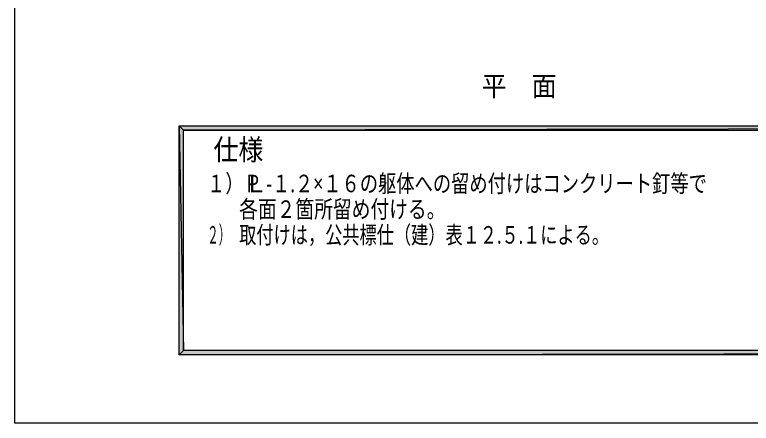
# Model space of a CAD drawing. Header units: millimetres. Extents: x 0 to 420, y 0 to 297.
# Drawn here: x 0.2 to 115, y 0 to 63.6 of the extents above; entities that cross this region are included whole.
import ezdxf
from ezdxf.enums import TextEntityAlignment as Align

# ---------------------------------------------------------------- set-up
doc = ezdxf.new("R2010")
doc.units = ezdxf.units.MM
doc.styles.add('kst32b', font='NotoSansJP-Variable.ttf')

msp = doc.modelspace()

# ---------------------------------------------------------------- hatches: boundary and pattern name
h = msp.add_hatch(color=7)
h.paths.add_polyline_path([(393.83, 11.35), (394.53, 10.65), (393.83, 45.64), (393.83, 11.35)])
h.paths.add_polyline_path([(394.53, 10.65), (393.83, 45.64), (394.53, 46.33), (394.53, 10.65)])
h.paths.add_polyline_path([(393.83, 45.64), (394.53, 46.33), (26.52, 45.64), (393.83, 45.64)])
h.paths.add_polyline_path([(394.53, 46.33), (26.52, 45.64), (25.82, 46.33), (394.53, 46.33)])
h.paths.add_polyline_path([(26.52, 45.64), (25.82, 46.33), (26.52, 11.35), (26.52, 45.64)])
h.paths.add_polyline_path([(25.82, 46.33), (26.52, 11.35), (25.82, 10.65), (25.82, 46.33)])
h.paths.add_polyline_path([(26.52, 11.35), (25.82, 10.65), (393.83, 11.35), (26.52, 11.35)])
h.paths.add_polyline_path([(25.82, 10.65), (393.83, 11.35), (394.53, 10.65), (25.82, 10.65)])

# ---------------------------------------------------------------- linework, layer by layer
at = {"lineweight": 13}
msp.add_lwpolyline([(0.19, 0), (0.19, 296.97), (420.16, 296.97), (420.16, 0)], close=True, dxfattribs=at)
at = {"lineweight": 0}
for points in [[(394.53, 46.33), (26.52, 45.64), (25.82, 46.33)], [(26.52, 45.64), (25.82, 46.33), (26.52, 11.35)], [(25.82, 46.33), (26.52, 11.35), (25.82, 10.65)], [(393.83, 45.64), (394.53, 46.33), (26.52, 45.64)], [(26.52, 11.35), (25.82, 10.65), (393.83, 11.35)], [(25.82, 10.65), (393.83, 11.35), (394.53, 10.65)]]:
    msp.add_lwpolyline(points, close=True, dxfattribs=at)

# ---------------------------------------------------------------- texts
at = {"style": 'kst32b'}
for s, height, p, p2 in [('平\u3000面', 3.119, (72.98, 50.95), (84.68, 50.95)), ('仕様', 3.273, (31.18, 40.98), (38.94, 40.98)), ('１）Ｐ -１.２×１６の躯体への留め付けはコンクリート釘等で', 2.7278, (30.18, 35.98), (108.1, 35.98)), ('各面２箇所留め付ける。', 2.7278, (35.18, 31.98), (67.34, 31.98)), ('２）', 2.728, (30.18, 27.98), (33.81, 27.98)), ('取付けは，公共標仕（建）表１２.５.１による。', 2.7278, (35.18, 27.98), (92.84, 27.98))]:
    msp.add_text(s, height=height, dxfattribs=at).set_placement(p, p2, align=Align.FIT)
msp.add_text('Ｌ', height=2.73, dxfattribs=at).set_placement((35.9, 35.98))

doc.saveas('drawing.dxf')
